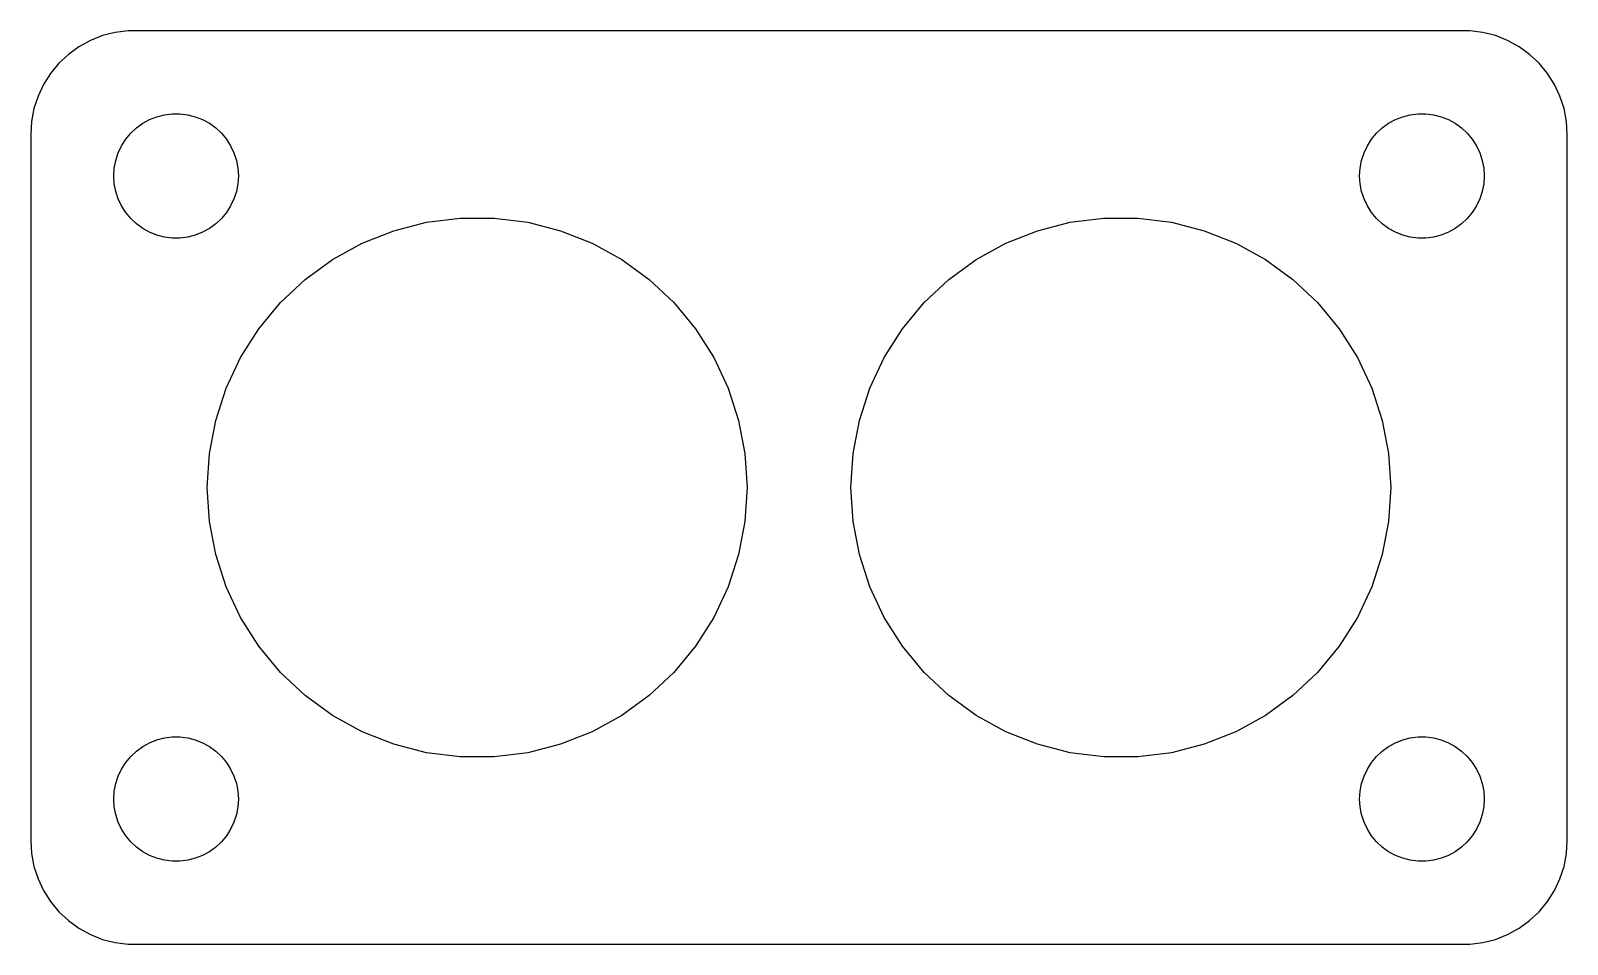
# Model space of a CAD drawing. Header units: metres. Extents: x -37 to 37, y -22 to 22.
import ezdxf

# ---------------------------------------------------------------- set-up
doc = ezdxf.new("R2010")
doc.units = ezdxf.units.M

msp = doc.modelspace()

# ---------------------------------------------------------------- linework, layer by layer
for p, q in [((-34.1289, 21.5241), (-34.6791, 21.2216)), ((-33.5451, 21.7553), (-34.1289, 21.5241)), ((-32.9369, 21.9114), (-33.5451, 21.7553)), ((-32.3139, 21.9901), (-32.9369, 21.9114)), ((32.3139, 21.9901), (-32.3139, 21.9901)), ((32.9369, 21.9114), (32.3139, 21.9901)), ((33.5451, 21.7553), (32.9369, 21.9114)), ((34.1289, 21.5241), (33.5451, 21.7553)), ((34.6791, 21.2216), (34.1289, 21.5241)), ((-35.1871, 20.8526), (-35.6448, 20.4227)), ((-34.6791, 21.2216), (-35.1871, 20.8526)), ((35.1871, 20.8526), (34.6791, 21.2216)), ((35.6448, 20.4227), (35.1871, 20.8526)), ((-35.6448, 20.4227), (-36.0451, 19.9389)), ((36.0451, 19.9389), (35.6448, 20.4227)), ((-36.3815, 19.4088), (-36.6489, 18.8406)), ((-36.0451, 19.9389), (-36.3815, 19.4088)), ((36.3815, 19.4088), (36.0451, 19.9389)), ((36.6489, 18.8406), (36.3815, 19.4088)), ((-36.6489, 18.8406), (-36.8429, 18.2434)), ((36.8429, 18.2434), (36.6489, 18.8406)), ((-36.8429, 18.2434), (-36.9606, 17.6267)), ((-31.2773, 17.7145), (-30.927, 17.8532)), ((-30.927, 17.8532), (-30.5621, 17.9469)), ((-30.5621, 17.9469), (-30.1884, 17.9941)), ((-30.1884, 17.9941), (-29.8116, 17.9941)), ((-29.8116, 17.9941), (-29.4379, 17.9469)), ((-29.4379, 17.9469), (-29.0729, 17.8532)), ((-29.0729, 17.8532), (-28.7227, 17.7145)), ((28.7227, 17.7145), (29.0729, 17.8532)), ((29.0729, 17.8532), (29.4379, 17.9469)), ((29.4379, 17.9469), (29.8116, 17.9941)), ((29.8116, 17.9941), (30.1884, 17.9941)), ((30.1884, 17.9941), (30.5621, 17.9469)), ((30.5621, 17.9469), (30.927, 17.8532)), ((30.927, 17.8532), (31.2773, 17.7145)), ((36.9606, 17.6267), (36.8429, 18.2434)), ((-36.9606, 17.6267), (-37, 17)), ((-32.427, 16.7634), (-32.1869, 17.0536)), ((-32.1869, 17.0536), (-31.9123, 17.3115)), ((-31.9123, 17.3115), (-31.6075, 17.533)), ((-31.6075, 17.533), (-31.2773, 17.7145)), ((-28.7227, 17.7145), (-28.3925, 17.533)), ((-28.3925, 17.533), (-28.0877, 17.3115)), ((-28.0877, 17.3115), (-27.8131, 17.0536)), ((-27.8131, 17.0536), (-27.5729, 16.7634)), ((27.5729, 16.7634), (27.8131, 17.0536)), ((27.8131, 17.0536), (28.0877, 17.3115)), ((28.0877, 17.3115), (28.3925, 17.533)), ((28.3925, 17.533), (28.7227, 17.7145)), ((31.2773, 17.7145), (31.6075, 17.533)), ((31.6075, 17.533), (31.9123, 17.3115)), ((31.9123, 17.3115), (32.1869, 17.0536)), ((32.1869, 17.0536), (32.427, 16.7634)), ((37, 17), (36.9606, 17.6267)), ((-37, 17), (-37, -17)), ((-32.7893, 16.1044), (-32.6289, 16.4453)), ((-32.6289, 16.4453), (-32.427, 16.7634)), ((-27.5729, 16.7634), (-27.3711, 16.4453)), ((-27.3711, 16.4453), (-27.2107, 16.1044)), ((27.2107, 16.1044), (27.3711, 16.4453)), ((27.3711, 16.4453), (27.5729, 16.7634)), ((32.427, 16.7634), (32.6289, 16.4453)), ((32.6289, 16.4453), (32.7893, 16.1044)), ((37, -17), (37, 17)), ((-32.9763, 15.376), (-32.9057, 15.7461)), ((-32.9057, 15.7461), (-32.7893, 16.1044)), ((-27.2107, 16.1044), (-27.0942, 15.7461)), ((-27.0942, 15.7461), (-27.0237, 15.376)), ((27.0237, 15.376), (27.0942, 15.7461)), ((27.0942, 15.7461), (27.2107, 16.1044)), ((32.7893, 16.1044), (32.9057, 15.7461)), ((32.9057, 15.7461), (32.9763, 15.376)), ((-33, 15), (-32.9763, 15.376)), ((-32.9763, 14.624), (-33, 15)), ((-27.0237, 15.376), (-27, 15)), ((-27, 15), (-27.0237, 14.624)), ((27, 15), (27.0237, 15.376)), ((27.0237, 14.624), (27, 15)), ((32.9763, 15.376), (33, 15)), ((33, 15), (32.9763, 14.624)), ((-32.9057, 14.2539), (-32.9763, 14.624)), ((-32.7893, 13.8956), (-32.9057, 14.2539)), ((-27.0942, 14.2539), (-27.2107, 13.8956)), ((-27.0237, 14.624), (-27.0942, 14.2539)), ((27.0942, 14.2539), (27.0237, 14.624)), ((27.2107, 13.8956), (27.0942, 14.2539)), ((32.9057, 14.2539), (32.7893, 13.8956)), ((32.9763, 14.624), (32.9057, 14.2539)), ((-32.6289, 13.5547), (-32.7893, 13.8956)), ((-32.427, 13.2366), (-32.6289, 13.5547)), ((-27.3711, 13.5547), (-27.5729, 13.2366)), ((-27.2107, 13.8956), (-27.3711, 13.5547)), ((27.3711, 13.5547), (27.2107, 13.8956)), ((27.5729, 13.2366), (27.3711, 13.5547)), ((32.6289, 13.5547), (32.427, 13.2366)), ((32.7893, 13.8956), (32.6289, 13.5547)), ((-32.1869, 12.9464), (-32.427, 13.2366)), ((-31.9123, 12.6884), (-32.1869, 12.9464)), ((-31.6075, 12.467), (-31.9123, 12.6884)), ((-28.0877, 12.6884), (-28.3925, 12.467)), ((-27.8131, 12.9464), (-28.0877, 12.6884)), ((-27.5729, 13.2366), (-27.8131, 12.9464)), ((-19.5172, 12.3637), (-17.9359, 12.7697)), ((-17.9359, 12.7697), (-16.3163, 12.9743)), ((-16.3163, 12.9743), (-14.6837, 12.9743)), ((-14.6837, 12.9743), (-13.064, 12.7697)), ((-13.064, 12.7697), (-11.4828, 12.3637)), ((11.4828, 12.3637), (13.064, 12.7697)), ((13.064, 12.7697), (14.6837, 12.9743)), ((14.6837, 12.9743), (16.3163, 12.9743)), ((16.3163, 12.9743), (17.9359, 12.7697)), ((17.9359, 12.7697), (19.5172, 12.3637)), ((27.8131, 12.9464), (27.5729, 13.2366)), ((28.0877, 12.6884), (27.8131, 12.9464)), ((28.3925, 12.467), (28.0877, 12.6884)), ((31.9123, 12.6884), (31.6075, 12.467)), ((32.1869, 12.9464), (31.9123, 12.6884)), ((32.427, 13.2366), (32.1869, 12.9464)), ((-31.2773, 12.2855), (-31.6075, 12.467)), ((-30.927, 12.1468), (-31.2773, 12.2855)), ((-30.5621, 12.0531), (-30.927, 12.1468)), ((-30.1884, 12.0059), (-30.5621, 12.0531)), ((-29.8116, 12.0059), (-30.1884, 12.0059)), ((-29.4379, 12.0531), (-29.8116, 12.0059)), ((-29.0729, 12.1468), (-29.4379, 12.0531)), ((-28.7227, 12.2855), (-29.0729, 12.1468)), ((-28.3925, 12.467), (-28.7227, 12.2855)), ((-21.0351, 11.7627), (-19.5172, 12.3637)), ((-11.4828, 12.3637), (-9.96486, 11.7627)), ((9.96486, 11.7627), (11.4828, 12.3637)), ((19.5172, 12.3637), (21.0351, 11.7627)), ((28.7227, 12.2855), (28.3925, 12.467)), ((29.0729, 12.1468), (28.7227, 12.2855)), ((29.4379, 12.0531), (29.0729, 12.1468)), ((29.8116, 12.0059), (29.4379, 12.0531)), ((30.1884, 12.0059), (29.8116, 12.0059)), ((30.5621, 12.0531), (30.1884, 12.0059)), ((30.927, 12.1468), (30.5621, 12.0531)), ((31.2773, 12.2855), (30.927, 12.1468)), ((31.6075, 12.467), (31.2773, 12.2855)), ((-22.4657, 10.9763), (-21.0351, 11.7627)), ((-9.96486, 11.7627), (-8.53424, 10.9763)), ((8.53424, 10.9763), (9.96486, 11.7627)), ((21.0351, 11.7627), (22.4657, 10.9763)), ((-23.7865, 10.0167), (-22.4657, 10.9763)), ((-8.53424, 10.9763), (-7.21349, 10.0167)), ((7.21349, 10.0167), (8.53424, 10.9763)), ((22.4657, 10.9763), (23.7865, 10.0167)), ((-24.9766, 8.89911), (-23.7865, 10.0167)), ((-7.21349, 10.0167), (-6.02341, 8.89911)), ((6.02341, 8.89911), (7.21349, 10.0167)), ((23.7865, 10.0167), (24.9766, 8.89911)), ((-26.0172, 7.6412), (-24.9766, 8.89911)), ((-6.02341, 8.89911), (-4.98277, 7.6412)), ((4.98277, 7.6412), (6.02341, 8.89911)), ((24.9766, 8.89911), (26.0172, 7.6412)), ((-26.892, 6.26279), (-26.0172, 7.6412)), ((-4.98277, 7.6412), (-4.108, 6.26279)), ((4.108, 6.26279), (4.98277, 7.6412)), ((26.0172, 7.6412), (26.892, 6.26279)), ((-27.5871, 4.78561), (-26.892, 6.26279)), ((-4.108, 6.26279), (-3.4129, 4.78561)), ((3.4129, 4.78561), (4.108, 6.26279)), ((26.892, 6.26279), (27.5871, 4.78561)), ((-28.0916, 3.23296), (-27.5871, 4.78561)), ((-3.4129, 4.78561), (-2.90842, 3.23296)), ((2.90842, 3.23296), (3.4129, 4.78561)), ((27.5871, 4.78561), (28.0916, 3.23296)), ((-28.3975, 1.62932), (-28.0916, 3.23296)), ((-2.90842, 3.23296), (-2.60251, 1.62932)), ((2.60251, 1.62932), (2.90842, 3.23296)), ((28.0916, 3.23296), (28.3975, 1.62932)), ((-28.5, 0), (-28.3975, 1.62932)), ((-2.60251, 1.62932), (-2.5, 0)), ((2.5, 0), (2.60251, 1.62932)), ((28.3975, 1.62932), (28.5, 0)), ((-28.3975, -1.62932), (-28.5, 0)), ((-2.5, 0), (-2.60251, -1.62932)), ((2.60251, -1.62932), (2.5, 0)), ((28.5, 0), (28.3975, -1.62932)), ((-28.0916, -3.23296), (-28.3975, -1.62932)), ((-2.60251, -1.62932), (-2.90842, -3.23296)), ((2.90842, -3.23296), (2.60251, -1.62932)), ((28.3975, -1.62932), (28.0916, -3.23296)), ((-27.5871, -4.78561), (-28.0916, -3.23296)), ((-2.90842, -3.23296), (-3.4129, -4.78561)), ((3.4129, -4.78561), (2.90842, -3.23296)), ((28.0916, -3.23296), (27.5871, -4.78561)), ((-26.892, -6.26279), (-27.5871, -4.78561)), ((-3.4129, -4.78561), (-4.108, -6.26279)), ((4.108, -6.26279), (3.4129, -4.78561)), ((27.5871, -4.78561), (26.892, -6.26279)), ((-26.0172, -7.6412), (-26.892, -6.26279)), ((-4.108, -6.26279), (-4.98277, -7.6412)), ((4.98277, -7.6412), (4.108, -6.26279)), ((26.892, -6.26279), (26.0172, -7.6412)), ((-24.9766, -8.89911), (-26.0172, -7.6412)), ((-4.98277, -7.6412), (-6.02341, -8.89911)), ((6.02341, -8.89911), (4.98277, -7.6412)), ((26.0172, -7.6412), (24.9766, -8.89911)), ((-23.7865, -10.0167), (-24.9766, -8.89911)), ((-6.02341, -8.89911), (-7.21349, -10.0167)), ((7.21349, -10.0167), (6.02341, -8.89911)), ((24.9766, -8.89911), (23.7865, -10.0167)), ((-22.4657, -10.9763), (-23.7865, -10.0167)), ((-7.21349, -10.0167), (-8.53424, -10.9763)), ((8.53424, -10.9763), (7.21349, -10.0167)), ((23.7865, -10.0167), (22.4657, -10.9763)), ((-21.0351, -11.7627), (-22.4657, -10.9763)), ((-8.53424, -10.9763), (-9.96486, -11.7627)), ((9.96486, -11.7627), (8.53424, -10.9763)), ((22.4657, -10.9763), (21.0351, -11.7627)), ((-19.5172, -12.3637), (-21.0351, -11.7627)), ((-9.96486, -11.7627), (-11.4828, -12.3637)), ((11.4828, -12.3637), (9.96486, -11.7627)), ((21.0351, -11.7627), (19.5172, -12.3637)), ((-31.9123, -12.6884), (-31.6075, -12.467)), ((-31.6075, -12.467), (-31.2773, -12.2855)), ((-31.2773, -12.2855), (-30.927, -12.1468)), ((-30.927, -12.1468), (-30.5621, -12.0531)), ((-30.5621, -12.0531), (-30.1884, -12.0059)), ((-30.1884, -12.0059), (-29.8116, -12.0059)), ((-29.8116, -12.0059), (-29.4379, -12.0531)), ((-29.4379, -12.0531), (-29.0729, -12.1468)), ((-29.0729, -12.1468), (-28.7227, -12.2855)), ((-28.7227, -12.2855), (-28.3925, -12.467)), ((-28.3925, -12.467), (-28.0877, -12.6884)), ((-17.9359, -12.7697), (-19.5172, -12.3637)), ((-11.4828, -12.3637), (-13.064, -12.7697)), ((13.064, -12.7697), (11.4828, -12.3637)), ((19.5172, -12.3637), (17.9359, -12.7697)), ((28.0877, -12.6884), (28.3925, -12.467)), ((28.3925, -12.467), (28.7227, -12.2855)), ((28.7227, -12.2855), (29.0729, -12.1468)), ((29.0729, -12.1468), (29.4379, -12.0531)), ((29.4379, -12.0531), (29.8116, -12.0059)), ((29.8116, -12.0059), (30.1884, -12.0059)), ((30.1884, -12.0059), (30.5621, -12.0531)), ((30.5621, -12.0531), (30.927, -12.1468)), ((30.927, -12.1468), (31.2773, -12.2855)), ((31.2773, -12.2855), (31.6075, -12.467)), ((31.6075, -12.467), (31.9123, -12.6884)), ((-32.6289, -13.5547), (-32.427, -13.2366)), ((-32.427, -13.2366), (-32.1869, -12.9464)), ((-32.1869, -12.9464), (-31.9123, -12.6884)), ((-28.0877, -12.6884), (-27.8131, -12.9464)), ((-27.8131, -12.9464), (-27.5729, -13.2366)), ((-27.5729, -13.2366), (-27.3711, -13.5547)), ((-16.3163, -12.9743), (-17.9359, -12.7697)), ((-14.6837, -12.9743), (-16.3163, -12.9743)), ((-13.064, -12.7697), (-14.6837, -12.9743)), ((14.6837, -12.9743), (13.064, -12.7697)), ((16.3163, -12.9743), (14.6837, -12.9743)), ((17.9359, -12.7697), (16.3163, -12.9743)), ((27.3711, -13.5547), (27.5729, -13.2366)), ((27.5729, -13.2366), (27.8131, -12.9464)), ((27.8131, -12.9464), (28.0877, -12.6884)), ((31.9123, -12.6884), (32.1869, -12.9464)), ((32.1869, -12.9464), (32.427, -13.2366)), ((32.427, -13.2366), (32.6289, -13.5547)), ((-32.9057, -14.2539), (-32.7893, -13.8956)), ((-32.7893, -13.8956), (-32.6289, -13.5547)), ((-27.3711, -13.5547), (-27.2107, -13.8956)), ((-27.2107, -13.8956), (-27.0942, -14.2539)), ((27.0942, -14.2539), (27.2107, -13.8956)), ((27.2107, -13.8956), (27.3711, -13.5547)), ((32.6289, -13.5547), (32.7893, -13.8956)), ((32.7893, -13.8956), (32.9057, -14.2539)), ((-33, -15), (-32.9763, -14.624)), ((-32.9763, -14.624), (-32.9057, -14.2539)), ((-27.0942, -14.2539), (-27.0237, -14.624)), ((-27.0237, -14.624), (-27, -15)), ((27, -15), (27.0237, -14.624)), ((27.0237, -14.624), (27.0942, -14.2539)), ((32.9057, -14.2539), (32.9763, -14.624)), ((32.9763, -14.624), (33, -15)), ((-32.9763, -15.376), (-33, -15)), ((-32.9057, -15.7461), (-32.9763, -15.376)), ((-27.0237, -15.376), (-27.0942, -15.7461)), ((-27, -15), (-27.0237, -15.376)), ((27.0237, -15.376), (27, -15)), ((27.0942, -15.7461), (27.0237, -15.376)), ((32.9763, -15.376), (32.9057, -15.7461)), ((33, -15), (32.9763, -15.376)), ((-32.7893, -16.1044), (-32.9057, -15.7461)), ((-32.6289, -16.4453), (-32.7893, -16.1044)), ((-27.2107, -16.1044), (-27.3711, -16.4453)), ((-27.0942, -15.7461), (-27.2107, -16.1044)), ((27.2107, -16.1044), (27.0942, -15.7461)), ((27.3711, -16.4453), (27.2107, -16.1044)), ((32.7893, -16.1044), (32.6289, -16.4453)), ((32.9057, -15.7461), (32.7893, -16.1044)), ((-37, -17), (-36.9606, -17.6267)), ((-32.427, -16.7634), (-32.6289, -16.4453)), ((-32.1869, -17.0536), (-32.427, -16.7634)), ((-27.5729, -16.7634), (-27.8131, -17.0536)), ((-27.3711, -16.4453), (-27.5729, -16.7634)), ((27.5729, -16.7634), (27.3711, -16.4453)), ((27.8131, -17.0536), (27.5729, -16.7634)), ((32.427, -16.7634), (32.1869, -17.0536)), ((32.6289, -16.4453), (32.427, -16.7634)), ((36.9606, -17.6267), (37, -17)), ((-36.9606, -17.6267), (-36.8429, -18.2434)), ((-31.9123, -17.3115), (-32.1869, -17.0536)), ((-31.6075, -17.533), (-31.9123, -17.3115)), ((-31.2773, -17.7145), (-31.6075, -17.533)), ((-30.927, -17.8532), (-31.2773, -17.7145)), ((-28.7227, -17.7145), (-29.0729, -17.8532)), ((-28.3925, -17.533), (-28.7227, -17.7145)), ((-28.0877, -17.3115), (-28.3925, -17.533)), ((-27.8131, -17.0536), (-28.0877, -17.3115)), ((28.0877, -17.3115), (27.8131, -17.0536)), ((28.3925, -17.533), (28.0877, -17.3115)), ((28.7227, -17.7145), (28.3925, -17.533)), ((29.0729, -17.8532), (28.7227, -17.7145)), ((31.2773, -17.7145), (30.927, -17.8532)), ((31.6075, -17.533), (31.2773, -17.7145)), ((31.9123, -17.3115), (31.6075, -17.533)), ((32.1869, -17.0536), (31.9123, -17.3115)), ((36.8429, -18.2434), (36.9606, -17.6267)), ((-36.8429, -18.2434), (-36.6489, -18.8406)), ((-30.5621, -17.9469), (-30.927, -17.8532)), ((-30.1884, -17.9941), (-30.5621, -17.9469)), ((-29.8116, -17.9941), (-30.1884, -17.9941)), ((-29.4379, -17.9469), (-29.8116, -17.9941)), ((-29.0729, -17.8532), (-29.4379, -17.9469)), ((29.4379, -17.9469), (29.0729, -17.8532)), ((29.8116, -17.9941), (29.4379, -17.9469)), ((30.1884, -17.9941), (29.8116, -17.9941)), ((30.5621, -17.9469), (30.1884, -17.9941)), ((30.927, -17.8532), (30.5621, -17.9469)), ((36.6489, -18.8406), (36.8429, -18.2434)), ((-36.6489, -18.8406), (-36.3815, -19.4088)), ((36.3815, -19.4088), (36.6489, -18.8406)), ((-36.3815, -19.4088), (-36.0451, -19.9389)), ((-36.0451, -19.9389), (-35.6448, -20.4227)), ((35.6448, -20.4227), (36.0451, -19.9389)), ((36.0451, -19.9389), (36.3815, -19.4088)), ((-35.6448, -20.4227), (-35.1871, -20.8526)), ((35.1871, -20.8526), (35.6448, -20.4227)), ((-35.1871, -20.8526), (-34.6791, -21.2216)), ((-34.6791, -21.2216), (-34.1289, -21.5241)), ((34.1289, -21.5241), (34.6791, -21.2216)), ((34.6791, -21.2216), (35.1871, -20.8526)), ((-34.1289, -21.5241), (-33.5451, -21.7553)), ((-33.5451, -21.7553), (-32.9369, -21.9114)), ((-32.9369, -21.9114), (-32.3139, -21.9901)), ((-32.3139, -21.9901), (32.3139, -21.9901)), ((32.3139, -21.9901), (32.9369, -21.9114)), ((32.9369, -21.9114), (33.5451, -21.7553)), ((33.5451, -21.7553), (34.1289, -21.5241))]:
    msp.add_line(p, q)

doc.saveas('drawing.dxf')
